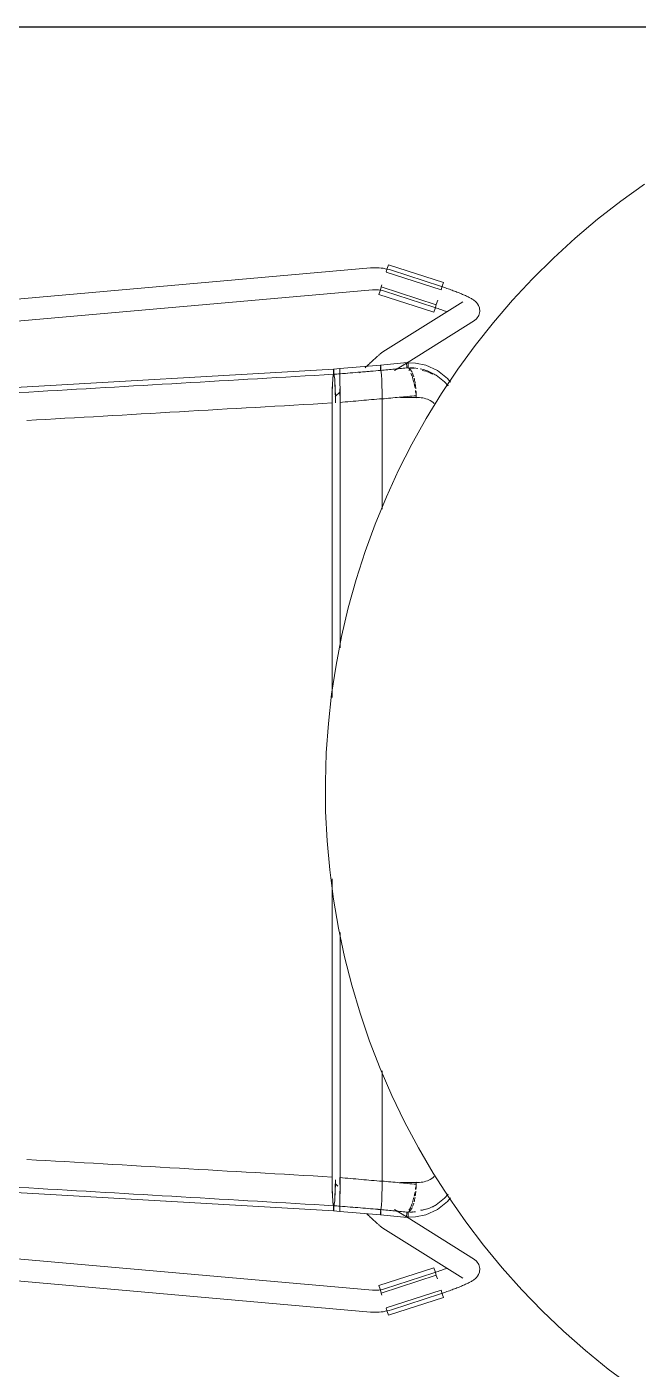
# Model space of a CAD drawing. Header units: millimetres. Extents: x 155927 to 317870, y -36033 to 97293.
# Drawn here: x 159386 to 159719, y 25224 to 25956 of the extents above; entities that cross this region are included whole.
import ezdxf

# ---------------------------------------------------------------- set-up
doc = ezdxf.new("R2010")
doc.units = ezdxf.units.MM
doc.header["$MEASUREMENT"] = 0
doc.layers.add('I-FURN', color=8, linetype='CONTINUOUS', lineweight=9)
doc.layers.add('I-WALL', color=7, linetype='CONTINUOUS', lineweight=9)

msp = doc.modelspace()

# ---------------------------------------------------------------- linework, layer by layer
at = {"layer": 'I-FURN'}
for p, q in [((159722.77, 25869.82), (159709.75, 25860.52)), ((159709.75, 25860.52), (159697.11, 25850.71)), ((159697.11, 25850.71), (159684.87, 25840.4)), ((159684.87, 25840.4), (159673.06, 25829.62)), ((159582.4, 25823.99), (159583.03, 25825.95)), ((159583.03, 25825.95), (159613.03, 25816.26)), ((159673.06, 25829.62), (159661.69, 25818.36)), ((159573.34, 25824.23), (159130.02, 25785.28)), ((159573.39, 25824.24), (159573.34, 25824.23)), ((159574.53, 25824.31), (159573.39, 25824.24)), ((159575.67, 25824.34), (159574.53, 25824.31)), ((159576.81, 25824.33), (159575.67, 25824.34)), ((159577.95, 25824.26), (159576.81, 25824.33)), ((159579.09, 25824.16), (159577.95, 25824.26)), ((159580.22, 25824), (159579.09, 25824.16)), ((159581.34, 25823.81), (159580.22, 25824)), ((159582.46, 25823.56), (159581.34, 25823.81)), ((159581.72, 25821.9), (159611.73, 25812.21)), ((159581.76, 25822.02), (159582.4, 25823.99)), ((159583.57, 25823.28), (159582.46, 25823.56)), ((159584.66, 25822.95), (159583.57, 25823.28)), ((159611.48, 25814.23), (159584.66, 25822.95)), ((159661.69, 25818.36), (159650.77, 25806.67)), ((159150.04, 25775), (159574.39, 25812.28)), ((159574.39, 25812.28), (159575.05, 25812.32)), ((159575.05, 25812.32), (159575.71, 25812.34)), ((159575.71, 25812.34), (159576.38, 25812.33)), ((159576.38, 25812.33), (159577.04, 25812.3)), ((159577.04, 25812.3), (159577.7, 25812.24)), ((159577.7, 25812.24), (159578.35, 25812.15)), ((159577.81, 25809.79), (159578.44, 25811.74)), ((159578.35, 25812.15), (159579.01, 25812.04)), ((159578.44, 25811.74), (159579.08, 25813.71)), ((159579.01, 25812.04), (159579.65, 25811.9)), ((159609.12, 25804.14), (159579.11, 25813.83)), ((159579.15, 25813.93), (159579.52, 25815.09)), ((159579.65, 25811.9), (159580.29, 25811.73)), ((159580.29, 25811.73), (159580.93, 25811.54)), ((159580.93, 25811.54), (159580.95, 25811.53)), ((159580.95, 25811.53), (159607.77, 25802.82)), ((159611.93, 25814.08), (159611.48, 25814.23)), ((159612.4, 25814.3), (159611.76, 25812.33)), ((159612.67, 25813.84), (159611.93, 25814.08)), ((159613.03, 25816.26), (159612.4, 25814.3)), ((159613.41, 25813.59), (159612.67, 25813.84)), ((159614.14, 25813.34), (159613.41, 25813.59)), ((159614.87, 25813.09), (159614.14, 25813.34)), ((159615.59, 25812.84), (159614.87, 25813.09)), ((159616.31, 25812.59), (159615.59, 25812.84)), ((159617.01, 25812.33), (159616.31, 25812.59)), ((159617.71, 25812.08), (159617.01, 25812.33)), ((159618.4, 25811.82), (159617.71, 25812.08)), ((159619.08, 25811.57), (159618.4, 25811.82)), ((159619.75, 25811.32), (159619.08, 25811.57)), ((159620.4, 25811.06), (159619.75, 25811.32)), ((159621.04, 25810.81), (159620.4, 25811.06)), ((159621.66, 25810.56), (159621.04, 25810.81)), ((159622.27, 25810.31), (159621.66, 25810.56)), ((159622.87, 25810.06), (159622.27, 25810.31)), ((159577.81, 25809.79), (159607.82, 25800.1)), ((159623.63, 25805.74), (159580.04, 25778.44)), ((159609.08, 25804.03), (159608.45, 25802.05)), ((159609.15, 25804.24), (159609.95, 25806.72)), ((159623.45, 25809.82), (159622.87, 25810.06)), ((159624.01, 25809.58), (159623.45, 25809.82)), ((159624.56, 25809.34), (159624.01, 25809.58)), ((159625.08, 25809.1), (159624.56, 25809.34)), ((159625.59, 25808.86), (159625.08, 25809.1)), ((159626.08, 25808.63), (159625.59, 25808.86)), ((159626.56, 25808.4), (159626.08, 25808.63)), ((159627.01, 25808.17), (159626.56, 25808.4)), ((159627.45, 25807.94), (159627.01, 25808.17)), ((159627.88, 25807.71), (159627.45, 25807.94)), ((159628.29, 25807.48), (159627.88, 25807.71)), ((159628.69, 25807.25), (159628.29, 25807.48)), ((159629.08, 25807), (159628.69, 25807.25)), ((159629.47, 25806.75), (159629.08, 25807)), ((159629.86, 25806.47), (159629.47, 25806.75)), ((159630.26, 25806.16), (159629.86, 25806.47)), ((159630.69, 25805.79), (159630.26, 25806.16)), ((159631.15, 25805.32), (159630.69, 25805.79)), ((159631.67, 25804.7), (159631.15, 25805.32)), ((159632.24, 25803.78), (159631.67, 25804.7)), ((159632.76, 25802.4), (159632.24, 25803.78)), ((159650.77, 25806.67), (159640.33, 25794.54)), ((159593.23, 25772.54), (159630, 25795.57)), ((159608.1, 25802.71), (159607.77, 25802.82)), ((159608.45, 25802.05), (159607.82, 25800.1)), ((159608.79, 25802.49), (159608.1, 25802.71)), ((159609.48, 25802.26), (159608.79, 25802.49)), ((159610.16, 25802.02), (159609.48, 25802.26)), ((159610.84, 25801.79), (159610.16, 25802.02)), ((159611.52, 25801.55), (159610.84, 25801.79)), ((159612.18, 25801.32), (159611.52, 25801.55)), ((159612.84, 25801.08), (159612.18, 25801.32)), ((159613.49, 25800.85), (159612.84, 25801.08)), ((159614.12, 25800.61), (159613.49, 25800.85)), ((159614.74, 25800.38), (159614.12, 25800.61)), ((159631.12, 25796.47), (159630, 25795.57)), ((159631.12, 25796.47), (159632.35, 25798.2)), ((159632.35, 25798.2), (159632.93, 25800.43)), ((159632.93, 25800.43), (159632.76, 25802.4)), ((159640.33, 25794.54), (159630.39, 25782.01)), ((159630.39, 25782.01), (159620.95, 25769.09)), ((159574.37, 25773.6), (159573.96, 25773.22)), ((159574.77, 25773.97), (159574.37, 25773.6)), ((159575.16, 25774.33), (159574.77, 25773.97)), ((159575.54, 25774.67), (159575.16, 25774.33)), ((159575.91, 25775), (159575.54, 25774.67)), ((159576.26, 25775.32), (159575.91, 25775)), ((159576.59, 25775.62), (159576.26, 25775.32)), ((159576.92, 25775.9), (159576.59, 25775.62)), ((159577.23, 25776.18), (159576.92, 25775.9)), ((159577.52, 25776.43), (159577.23, 25776.18)), ((159577.8, 25776.68), (159577.52, 25776.43)), ((159578.07, 25776.91), (159577.8, 25776.68)), ((159578.32, 25777.12), (159578.07, 25776.91)), ((159578.56, 25777.32), (159578.32, 25777.12)), ((159578.79, 25777.51), (159578.56, 25777.32)), ((159579.01, 25777.69), (159578.79, 25777.51)), ((159579.23, 25777.87), (159579.01, 25777.69)), ((159579.46, 25778.04), (159579.23, 25777.87)), ((159579.72, 25778.22), (159579.46, 25778.04)), ((159580.04, 25778.44), (159579.72, 25778.22)), ((159221.31, 25749.8), (159553.22, 25769.09)), ((159553.12, 25768.16), (159553.11, 25767.71)), ((159553.11, 25767.71), (159553.11, 25767.22)), ((159553.11, 25767.22), (159553.11, 25766.72)), ((159553.11, 25766.72), (159553.12, 25766.25)), ((159553.14, 25768.54), (159553.12, 25768.16)), ((159553.16, 25768.83), (159553.14, 25768.54)), ((159553.19, 25769.02), (159553.16, 25768.83)), ((159553.22, 25769.09), (159553.19, 25769.02)), ((159556.58, 25769.36), (159553.22, 25769.09)), ((159553.25, 25769.02), (159553.22, 25769.09)), ((159553.27, 25768.83), (159553.25, 25769.02)), ((159553.3, 25768.53), (159553.27, 25768.83)), ((159553.31, 25768.15), (159553.3, 25768.53)), ((159553.32, 25767.7), (159553.31, 25768.15)), ((159553.33, 25767.21), (159553.32, 25767.7)), ((159553.32, 25766.24), (159553.33, 25766.71)), ((159553.33, 25766.71), (159553.33, 25767.21)), ((159556.57, 25769.29), (159556.58, 25769.36)), ((159556.58, 25769.36), (159556.57, 25769.29)), ((159556.57, 25769.1), (159556.57, 25769.29)), ((159556.57, 25769.29), (159556.57, 25769.11)), ((159556.57, 25769.11), (159556.57, 25768.81)), ((159556.57, 25768.81), (159556.57, 25769.1)), ((159556.57, 25768.42), (159556.57, 25768.81)), ((159556.57, 25768.81), (159556.57, 25768.43)), ((159556.57, 25768.43), (159556.57, 25767.98)), ((159556.57, 25767.97), (159556.57, 25768.42)), ((159556.57, 25767.98), (159556.57, 25767.48)), ((159556.57, 25767.48), (159556.57, 25767.97)), ((159556.57, 25766.98), (159556.57, 25767.48)), ((159556.57, 25767.48), (159556.57, 25766.99)), ((159556.57, 25766.99), (159556.57, 25766.52)), ((159556.57, 25766.51), (159556.57, 25766.98)), ((159556.58, 25769.36), (159578.78, 25771.19)), ((159556.58, 25769.36), (159556.58, 25769.29)), ((159556.58, 25769.3), (159556.58, 25769.36)), ((159556.58, 25769.11), (159556.58, 25769.3)), ((159556.58, 25769.29), (159556.58, 25769.1)), ((159556.58, 25768.82), (159556.58, 25769.11)), ((159556.58, 25769.1), (159556.58, 25768.81)), ((159556.58, 25768.43), (159556.58, 25768.82)), ((159556.58, 25768.81), (159556.58, 25768.43)), ((159556.58, 25768.43), (159556.58, 25767.98)), ((159556.58, 25767.98), (159556.58, 25768.43)), ((159556.58, 25767.98), (159556.58, 25767.49)), ((159556.58, 25767.49), (159556.58, 25767.98)), ((159556.58, 25767.49), (159556.58, 25766.99)), ((159556.58, 25766.99), (159556.58, 25767.49)), ((159556.58, 25766.99), (159556.58, 25766.52)), ((159556.58, 25766.52), (159556.58, 25766.99)), ((159556.58, 25766.52), (159556.6, 25765.63)), ((159556.6, 25765.64), (159556.58, 25766.52)), ((159567.82, 25767.46), (159567.31, 25766.97)), ((159570.79, 25770.27), (159570.31, 25769.82)), ((159571.27, 25770.72), (159570.79, 25770.27)), ((159571.74, 25771.16), (159571.27, 25770.72)), ((159572.2, 25771.59), (159571.74, 25771.16)), ((159572.65, 25772.01), (159572.2, 25771.59)), ((159573.1, 25772.43), (159572.65, 25772.01)), ((159573.53, 25772.83), (159573.1, 25772.43)), ((159573.96, 25773.22), (159573.53, 25772.83)), ((159578.68, 25769.81), (159578.67, 25769.32)), ((159578.67, 25769.32), (159578.68, 25769.81)), ((159578.67, 25769.32), (159578.68, 25768.82)), ((159578.68, 25768.82), (159578.67, 25769.32)), ((159578.69, 25770.26), (159578.68, 25769.81)), ((159578.68, 25769.81), (159578.69, 25770.26)), ((159578.68, 25768.82), (159578.68, 25768.35)), ((159578.69, 25768.35), (159578.68, 25768.82)), ((159578.73, 25770.94), (159578.71, 25770.65)), ((159578.71, 25770.64), (159578.73, 25770.93)), ((159578.75, 25771.13), (159578.73, 25770.94)), ((159578.73, 25770.93), (159578.75, 25771.12)), ((159578.78, 25771.19), (159578.75, 25771.13)), ((159578.75, 25771.12), (159578.78, 25771.19)), ((159578.78, 25771.19), (159593.27, 25772.61)), ((159578.78, 25771.19), (159578.8, 25771.12)), ((159578.8, 25771.12), (159578.78, 25771.19)), ((159578.83, 25770.93), (159578.8, 25771.12)), ((159578.85, 25770.64), (159578.83, 25770.93)), ((159578.83, 25770.93), (159578.85, 25770.63)), ((159578.87, 25770.25), (159578.85, 25770.64)), ((159578.85, 25770.63), (159578.87, 25770.25)), ((159578.88, 25769.8), (159578.87, 25770.25)), ((159578.87, 25770.25), (159578.88, 25769.79)), ((159578.87, 25768.34), (159578.88, 25768.81)), ((159578.88, 25768.81), (159578.87, 25768.34)), ((159578.87, 25768.34), (159579.06, 25767.45)), ((159579.06, 25767.45), (159578.87, 25768.34)), ((159578.88, 25769.31), (159578.88, 25769.8)), ((159578.88, 25769.79), (159578.88, 25769.3)), ((159578.88, 25768.81), (159578.88, 25769.31)), ((159578.88, 25769.3), (159578.88, 25768.81)), ((159579.06, 25767.45), (159579.24, 25765.73)), ((159579.24, 25765.71), (159579.06, 25767.45)), ((159586.42, 25768.27), (159592.86, 25772.31)), ((159597.84, 25772.4), (159592.38, 25772.49)), ((159603.49, 25771.19), (159597.84, 25772.4)), ((159609.8, 25768.29), (159603.49, 25771.19)), ((159609.09, 25765.71), (159605.4, 25767.62)), ((159615.33, 25763.95), (159609.8, 25768.29)), ((159620.95, 25769.09), (159612.04, 25755.8)), ((159552.55, 25761.11), (159552.43, 25757.98)), ((159552.71, 25763.61), (159552.55, 25761.11)), ((159552.91, 25765.36), (159552.71, 25763.61)), ((159553.12, 25766.25), (159552.91, 25765.36)), ((159553.53, 25765.34), (159553.32, 25766.24)), ((159553.72, 25763.59), (159553.53, 25765.34)), ((159553.88, 25761.09), (159553.72, 25763.59)), ((159554.01, 25757.98), (159553.88, 25761.09)), ((159556.53, 25761.37), (159556.54, 25763.87)), ((159556.54, 25763.87), (159556.53, 25761.37)), ((159556.54, 25763.87), (159556.55, 25765.62)), ((159556.55, 25765.62), (159556.54, 25763.87)), ((159556.61, 25763.89), (159556.6, 25765.64)), ((159556.6, 25765.63), (159556.61, 25763.89)), ((159556.62, 25761.39), (159556.61, 25763.89)), ((159556.61, 25763.88), (159556.62, 25761.39)), ((159556.63, 25758.25), (159556.62, 25761.39)), ((159556.62, 25761.38), (159556.63, 25758.25)), ((159579.24, 25765.71), (159579.39, 25763.27)), ((159579.39, 25763.23), (159579.24, 25765.71)), ((159579.39, 25763.24), (159579.51, 25760.2)), ((159579.51, 25760.13), (159579.39, 25763.23)), ((159579.51, 25760.14), (159579.58, 25756.7)), ((159579.58, 25756.7), (159579.51, 25760.13)), ((159613.66, 25762.21), (159609.09, 25765.71)), ((159615.61, 25759.88), (159613.66, 25762.21)), ((159616.96, 25761.91), (159615.33, 25763.95)), ((159552.35, 25754.42), (159552.32, 25750.63)), ((159552.43, 25757.98), (159552.35, 25754.42)), ((159556.64, 25756.69), (159553.96, 25754.12)), ((159554.08, 25754.43), (159554.01, 25757.98)), ((159554.11, 25750.74), (159554.08, 25754.43)), ((159556.52, 25758.25), (159556.52, 25754.69)), ((159556.52, 25754.69), (159556.52, 25758.24)), ((159556.63, 25758.25), (159556.64, 25754.69)), ((159556.64, 25754.69), (159556.63, 25758.25)), ((159556.64, 25750.9), (159556.64, 25754.69)), ((159556.64, 25754.68), (159556.64, 25750.9)), ((159579.61, 25752.84), (159579.58, 25756.6)), ((159579.58, 25756.6), (159579.61, 25752.96)), ((159579.61, 25692.72), (159579.61, 25752.84)), ((159579.61, 25752.84), (159579.61, 25692.72)), ((159599.4, 25753.55), (159589.65, 25753.55)), ((159598.16, 25754.54), (159598.16, 25753.49)), ((159612.04, 25755.8), (159603.67, 25742.17)), ((159552.32, 25750.63), (159552.32, 25590.06)), ((159552.32, 25590.06), (159552.32, 25750.63)), ((159556.64, 25750.9), (159556.64, 25617.16)), ((159556.64, 25617.16), (159556.64, 25750.9)), ((159603.67, 25742.17), (159595.84, 25728.21)), ((159595.84, 25728.21), (159588.59, 25713.95)), ((159588.59, 25713.95), (159581.91, 25699.42)), ((159581.91, 25699.42), (159575.81, 25684.62)), ((159575.81, 25684.62), (159570.31, 25669.6)), ((159570.31, 25669.6), (159565.42, 25654.37)), ((159565.42, 25654.37), (159561.14, 25638.95)), ((159561.14, 25638.95), (159557.48, 25623.38)), ((159557.48, 25623.38), (159554.45, 25607.67)), ((159554.45, 25607.67), (159552.04, 25591.85)), ((159552.04, 25591.85), (159550.28, 25575.95)), ((159550.28, 25575.95), (159549.14, 25559.99)), ((159549.14, 25559.99), (159548.65, 25544)), ((159548.65, 25544), (159548.8, 25528)), ((159548.8, 25528), (159549.59, 25512.02)), ((159549.59, 25512.02), (159551.01, 25496.09)), ((159551.01, 25496.09), (159553.07, 25480.22)), ((159552.32, 25491.33), (159552.32, 25328.73)), ((159552.32, 25328.73), (159552.32, 25491.33)), ((159553.07, 25480.22), (159555.77, 25464.45)), ((159555.77, 25464.45), (159559.09, 25448.8)), ((159556.64, 25462.1), (159556.64, 25328.47)), ((159556.64, 25328.47), (159556.64, 25462.1)), ((159559.09, 25448.8), (159563.03, 25433.3)), ((159563.03, 25433.3), (159567.6, 25417.96)), ((159567.6, 25417.96), (159572.77, 25402.82)), ((159572.77, 25402.82), (159578.54, 25387.9)), ((159578.54, 25387.9), (159584.91, 25373.22)), ((159579.61, 25326.52), (159579.61, 25386.64)), ((159579.61, 25386.64), (159579.61, 25326.4)), ((159584.91, 25373.22), (159591.86, 25358.81)), ((159591.86, 25358.81), (159599.37, 25344.69)), ((159599.37, 25344.69), (159607.45, 25330.88)), ((159221.31, 25329.56), (159553.22, 25310.28)), ((159552.32, 25328.73), (159552.35, 25324.95)), ((159556.52, 25324.67), (159556.51, 25328.45)), ((159556.51, 25328.45), (159556.52, 25324.67)), ((159556.64, 25328.47), (159556.64, 25324.68)), ((159556.64, 25324.68), (159556.64, 25328.47)), ((159607.45, 25330.88), (159616.07, 25317.4)), ((159552.35, 25324.95), (159552.43, 25321.38)), ((159552.43, 25321.38), (159552.55, 25318.25)), ((159553.88, 25318.27), (159554.01, 25321.39)), ((159553.96, 25325.24), (159555.49, 25323.77)), ((159554.01, 25321.39), (159554.08, 25324.94)), ((159554.08, 25324.94), (159554.11, 25327.19)), ((159556.53, 25318), (159556.52, 25321.12)), ((159556.52, 25321.12), (159556.53, 25317.99)), ((159556.63, 25321.11), (159556.62, 25317.98)), ((159556.62, 25317.98), (159556.63, 25321.11)), ((159556.64, 25324.68), (159556.63, 25321.11)), ((159556.63, 25321.11), (159556.64, 25324.68)), ((159579.58, 25322.67), (159579.51, 25319.22)), ((159579.51, 25319.23), (159579.58, 25322.66)), ((159579.58, 25322.76), (159579.61, 25326.52)), ((159579.61, 25326.4), (159579.58, 25322.76)), ((159589.65, 25325.82), (159599.4, 25325.82)), ((159598.16, 25325.87), (159598.16, 25324.82)), ((159552.55, 25318.25), (159552.71, 25315.75)), ((159552.71, 25315.75), (159552.91, 25314)), ((159552.91, 25314), (159553.12, 25313.11)), ((159553.12, 25313.11), (159553.11, 25312.64)), ((159553.32, 25313.12), (159553.53, 25314.02)), ((159553.33, 25312.65), (159553.32, 25313.12)), ((159553.53, 25314.02), (159553.72, 25315.77)), ((159553.72, 25315.77), (159553.88, 25318.27)), ((159556.54, 25315.5), (159556.53, 25318)), ((159556.53, 25317.99), (159556.54, 25315.49)), ((159556.55, 25313.75), (159556.54, 25315.5)), ((159556.54, 25315.49), (159556.55, 25313.74)), ((159556.57, 25312.38), (159556.57, 25312.85)), ((159556.57, 25312.85), (159556.57, 25312.38)), ((159556.6, 25313.73), (159556.58, 25312.84)), ((159556.58, 25312.84), (159556.6, 25313.73)), ((159556.58, 25312.84), (159556.58, 25312.37)), ((159556.58, 25312.37), (159556.58, 25312.84)), ((159556.61, 25315.47), (159556.6, 25313.73)), ((159556.6, 25313.73), (159556.61, 25315.47)), ((159556.62, 25317.98), (159556.61, 25315.48)), ((159556.61, 25315.47), (159556.62, 25317.98)), ((159579.06, 25311.91), (159579.24, 25313.65)), ((159579.24, 25313.63), (159579.06, 25311.91)), ((159579.24, 25313.65), (159579.39, 25316.13)), ((159579.39, 25316.09), (159579.24, 25313.65)), ((159579.39, 25316.13), (159579.51, 25319.23)), ((159579.51, 25319.16), (159579.39, 25316.13)), ((159609.09, 25313.65), (159605.4, 25311.74)), ((159613.66, 25317.15), (159609.09, 25313.65)), ((159615.33, 25315.41), (159609.8, 25311.08)), ((159615.63, 25319.49), (159613.66, 25317.15)), ((159616.97, 25317.47), (159615.33, 25315.41)), ((159616.07, 25317.4), (159625.23, 25304.28)), ((159553.11, 25312.64), (159553.11, 25312.14)), ((159553.11, 25312.14), (159553.11, 25311.65)), ((159553.11, 25311.65), (159553.12, 25311.2)), ((159553.12, 25311.2), (159553.14, 25310.82)), ((159553.14, 25310.82), (159553.16, 25310.53)), ((159553.16, 25310.53), (159553.19, 25310.34)), ((159553.19, 25310.34), (159553.22, 25310.28)), ((159553.22, 25310.28), (159553.25, 25310.34)), ((159556.58, 25310), (159553.22, 25310.27)), ((159553.25, 25310.34), (159553.27, 25310.53)), ((159553.27, 25310.53), (159553.3, 25310.83)), ((159553.3, 25310.83), (159553.31, 25311.21)), ((159553.31, 25311.21), (159553.32, 25311.66)), ((159553.32, 25311.66), (159553.33, 25312.15)), ((159553.33, 25312.15), (159553.33, 25312.65)), ((159556.57, 25311.88), (159556.57, 25312.38)), ((159556.57, 25312.38), (159556.57, 25311.88)), ((159556.57, 25311.39), (159556.57, 25311.88)), ((159556.57, 25311.88), (159556.57, 25311.39)), ((159556.57, 25310.94), (159556.57, 25311.39)), ((159556.57, 25311.39), (159556.57, 25310.94)), ((159556.57, 25310.56), (159556.57, 25310.94)), ((159556.57, 25310.94), (159556.57, 25310.55)), ((159556.58, 25310), (159556.57, 25310.07)), ((159556.57, 25310.07), (159556.58, 25310)), ((159556.58, 25312.37), (159556.58, 25311.87)), ((159556.58, 25311.87), (159556.58, 25312.37)), ((159556.58, 25311.87), (159556.58, 25311.38)), ((159556.58, 25311.38), (159556.58, 25311.87)), ((159556.58, 25311.38), (159556.58, 25310.93)), ((159556.58, 25310.93), (159556.58, 25311.38)), ((159556.58, 25310.93), (159556.58, 25310.55)), ((159556.58, 25310.55), (159556.58, 25310.93)), ((159556.58, 25310.55), (159556.58, 25310.26)), ((159556.58, 25310.25), (159556.58, 25310.55)), ((159556.58, 25310.07), (159556.58, 25310)), ((159556.58, 25310), (159556.58, 25310.07)), ((159556.58, 25310), (159578.78, 25308.18)), ((159571.74, 25308.2), (159571.27, 25308.64)), ((159572.2, 25307.77), (159571.74, 25308.2)), ((159572.65, 25307.35), (159572.2, 25307.77)), ((159573.1, 25306.93), (159572.65, 25307.35)), ((159573.53, 25306.53), (159573.1, 25306.93)), ((159573.96, 25306.14), (159573.53, 25306.53)), ((159574.37, 25305.76), (159573.96, 25306.14)), ((159574.77, 25305.39), (159574.37, 25305.76)), ((159575.16, 25305.04), (159574.77, 25305.39)), ((159578.67, 25310.04), (159578.68, 25309.55)), ((159578.68, 25309.55), (159578.67, 25310.04)), ((159578.68, 25311.01), (159578.68, 25310.54)), ((159578.68, 25310.54), (159578.69, 25311.01)), ((159578.68, 25309.55), (159578.69, 25309.1)), ((159578.69, 25309.1), (159578.68, 25309.55)), ((159578.69, 25309.1), (159578.71, 25308.72)), ((159578.71, 25308.72), (159578.69, 25309.1)), ((159578.71, 25308.72), (159578.73, 25308.42)), ((159578.73, 25308.43), (159578.71, 25308.72)), ((159578.75, 25308.24), (159578.73, 25308.43)), ((159578.73, 25308.42), (159578.75, 25308.24)), ((159578.75, 25308.24), (159578.78, 25308.17)), ((159578.78, 25308.18), (159578.75, 25308.24)), ((159578.8, 25308.25), (159578.78, 25308.18)), ((159578.78, 25308.17), (159578.8, 25308.24)), ((159578.78, 25308.17), (159593.27, 25306.75)), ((159578.8, 25308.24), (159578.83, 25308.43)), ((159578.83, 25308.43), (159578.85, 25308.73)), ((159578.85, 25308.73), (159578.83, 25308.44)), ((159578.87, 25309.12), (159578.85, 25308.73)), ((159578.85, 25308.73), (159578.87, 25309.11)), ((159579.06, 25311.91), (159578.87, 25311.03)), ((159578.87, 25311.02), (159579.06, 25311.91)), ((159578.87, 25311.03), (159578.88, 25310.56)), ((159578.88, 25310.55), (159578.87, 25311.02)), ((159578.88, 25309.57), (159578.87, 25309.12)), ((159578.87, 25309.11), (159578.88, 25309.56)), ((159578.88, 25310.56), (159578.88, 25310.06)), ((159578.88, 25310.05), (159578.88, 25310.55)), ((159578.88, 25310.06), (159578.88, 25309.57)), ((159578.88, 25309.56), (159578.88, 25310.05)), ((159592.86, 25307.05), (159586.42, 25311.09)), ((159597.84, 25306.96), (159592.38, 25306.87)), ((159630, 25283.79), (159593.23, 25306.82)), ((159603.49, 25308.18), (159597.84, 25306.96)), ((159609.8, 25311.08), (159603.49, 25308.18)), ((159574.39, 25267.09), (159149.89, 25304.38)), ((159575.54, 25304.69), (159575.16, 25305.04)), ((159575.91, 25304.36), (159575.54, 25304.69)), ((159576.26, 25304.05), (159575.91, 25304.36)), ((159576.59, 25303.75), (159576.26, 25304.05)), ((159576.92, 25303.46), (159576.59, 25303.75)), ((159577.23, 25303.19), (159576.92, 25303.46)), ((159577.52, 25302.93), (159577.23, 25303.19)), ((159577.8, 25302.68), (159577.52, 25302.93)), ((159578.07, 25302.46), (159577.8, 25302.68)), ((159578.32, 25302.24), (159578.07, 25302.46)), ((159578.56, 25302.04), (159578.32, 25302.24)), ((159578.79, 25301.85), (159578.56, 25302.04)), ((159579.01, 25301.67), (159578.79, 25301.85)), ((159579.23, 25301.5), (159579.01, 25301.67)), ((159579.46, 25301.32), (159579.23, 25301.5)), ((159579.72, 25301.14), (159579.46, 25301.32)), ((159580.04, 25300.92), (159579.72, 25301.14)), ((159580.04, 25300.92), (159623.63, 25273.62)), ((159625.23, 25304.28), (159634.9, 25291.54)), ((159130.02, 25294.08), (159573.34, 25255.13)), ((159634.9, 25291.54), (159645.08, 25279.19)), ((159631.12, 25282.89), (159630, 25283.79)), ((159607.82, 25279.26), (159577.81, 25269.57)), ((159607.77, 25276.54), (159580.96, 25267.83)), ((159608.1, 25276.65), (159607.77, 25276.54)), ((159607.82, 25279.26), (159608.45, 25277.31)), ((159608.79, 25276.88), (159608.1, 25276.65)), ((159608.45, 25277.31), (159609.08, 25275.34)), ((159609.48, 25277.11), (159608.79, 25276.88)), ((159610.16, 25277.34), (159609.48, 25277.11)), ((159610.84, 25277.57), (159610.16, 25277.34)), ((159611.52, 25277.81), (159610.84, 25277.57)), ((159612.18, 25278.04), (159611.52, 25277.81)), ((159612.84, 25278.28), (159612.18, 25278.04)), ((159613.49, 25278.51), (159612.84, 25278.28)), ((159614.12, 25278.75), (159613.49, 25278.51)), ((159614.74, 25278.98), (159614.12, 25278.75)), ((159631.12, 25282.89), (159632.35, 25281.16)), ((159632.76, 25276.96), (159632.24, 25275.58)), ((159632.35, 25281.16), (159632.93, 25278.94)), ((159632.93, 25278.94), (159632.76, 25276.96)), ((159645.08, 25279.19), (159655.74, 25267.26)), ((159578.44, 25267.62), (159577.81, 25269.57)), ((159579.11, 25265.53), (159609.12, 25275.22)), ((159609.77, 25273.21), (159609.15, 25275.12)), ((159621.66, 25268.8), (159621.04, 25268.55)), ((159622.27, 25269.05), (159621.66, 25268.8)), ((159622.87, 25269.3), (159622.27, 25269.05)), ((159623.45, 25269.54), (159622.87, 25269.3)), ((159624.01, 25269.79), (159623.45, 25269.54)), ((159624.56, 25270.03), (159624.01, 25269.79)), ((159625.08, 25270.26), (159624.56, 25270.03)), ((159625.59, 25270.5), (159625.08, 25270.26)), ((159626.08, 25270.73), (159625.59, 25270.5)), ((159626.56, 25270.96), (159626.08, 25270.73)), ((159627.01, 25271.19), (159626.56, 25270.96)), ((159627.45, 25271.42), (159627.01, 25271.19)), ((159627.88, 25271.65), (159627.45, 25271.42)), ((159628.29, 25271.88), (159627.88, 25271.65)), ((159628.69, 25272.12), (159628.29, 25271.88)), ((159629.08, 25272.36), (159628.69, 25272.12)), ((159629.47, 25272.62), (159629.08, 25272.36)), ((159629.86, 25272.89), (159629.47, 25272.62)), ((159630.26, 25273.21), (159629.86, 25272.89)), ((159630.69, 25273.57), (159630.26, 25273.21)), ((159631.15, 25274.04), (159630.69, 25273.57)), ((159631.67, 25274.67), (159631.15, 25274.04)), ((159632.24, 25275.58), (159631.67, 25274.67)), ((159574.42, 25267.08), (159574.39, 25267.08)), ((159575.08, 25267.04), (159574.42, 25267.08)), ((159575.74, 25267.02), (159575.08, 25267.04)), ((159576.41, 25267.03), (159575.74, 25267.02)), ((159577.07, 25267.07), (159576.41, 25267.03)), ((159577.73, 25267.13), (159577.07, 25267.07)), ((159578.38, 25267.22), (159577.73, 25267.13)), ((159579.03, 25267.33), (159578.38, 25267.22)), ((159579.08, 25265.65), (159578.44, 25267.62)), ((159579.68, 25267.47), (159579.03, 25267.33)), ((159579.52, 25264.27), (159579.15, 25265.43)), ((159580.32, 25267.64), (159579.68, 25267.47)), ((159580.96, 25267.83), (159580.32, 25267.64)), ((159611.73, 25267.15), (159581.72, 25257.46)), ((159613.03, 25263.11), (159583.03, 25253.42)), ((159584.66, 25256.42), (159611.48, 25265.13)), ((159611.93, 25265.28), (159611.48, 25265.13)), ((159611.76, 25267.03), (159612.4, 25265.06)), ((159612.67, 25265.52), (159611.93, 25265.28)), ((159612.4, 25265.06), (159613.03, 25263.11)), ((159613.41, 25265.77), (159612.67, 25265.52)), ((159614.14, 25266.02), (159613.41, 25265.77)), ((159614.87, 25266.27), (159614.14, 25266.02)), ((159615.59, 25266.52), (159614.87, 25266.27)), ((159616.31, 25266.77), (159615.59, 25266.52)), ((159617.01, 25267.03), (159616.31, 25266.77)), ((159617.71, 25267.28), (159617.01, 25267.03)), ((159618.4, 25267.54), (159617.71, 25267.28)), ((159619.08, 25267.79), (159618.4, 25267.54)), ((159619.75, 25268.05), (159619.08, 25267.79)), ((159620.4, 25268.3), (159619.75, 25268.05)), ((159621.04, 25268.55), (159620.4, 25268.3)), ((159655.74, 25267.26), (159666.86, 25255.76)), ((159573.34, 25255.13), (159574.48, 25255.05)), ((159574.48, 25255.05), (159575.62, 25255.02)), ((159575.62, 25255.02), (159576.76, 25255.04)), ((159576.76, 25255.04), (159577.91, 25255.09)), ((159577.91, 25255.09), (159579.04, 25255.2)), ((159579.04, 25255.2), (159580.17, 25255.35)), ((159580.17, 25255.35), (159581.3, 25255.55)), ((159581.3, 25255.55), (159582.42, 25255.79)), ((159582.4, 25255.37), (159581.76, 25257.34)), ((159583.03, 25253.42), (159582.4, 25255.37)), ((159582.42, 25255.79), (159583.52, 25256.07)), ((159583.52, 25256.07), (159584.62, 25256.4)), ((159584.62, 25256.4), (159584.66, 25256.42)), ((159666.86, 25255.76), (159678.44, 25244.72)), ((159678.44, 25244.72), (159690.45, 25234.16)), ((159690.45, 25234.16), (159702.88, 25224.08)), ((159702.88, 25224.08), (159715.7, 25214.5))]:
    msp.add_line(p, q, dxfattribs=at)
for points, knots in [([(159553.12, 25766.25), (159553.11, 25766.48), (159553.1, 25766.97), (159553.11, 25767.6), (159553.12, 25768.06), (159553.13, 25768.47), (159553.17, 25768.93), (159553.2, 25769.09), (159553.22, 25769.09)], [-1, -1, -1, -1, -0.90625, -0.8125, -0.765625, -0.71875, -0.625, -0.501507, -0.501507, -0.501507, -0.501507]), ([(159553.22, 25769.09), (159553.24, 25769.09), (159553.27, 25768.95), (159553.3, 25768.55), (159553.31, 25768.17), (159553.33, 25767.71), (159553.33, 25767.21), (159553.33, 25766.71), (159553.32, 25766.39), (159553.32, 25766.24)], [-0.5, -0.5, -0.5, -0.5, -0.375, -0.3125, -0.25, -0.1875, -0.125, -0.0625, 0, 0, 0, 0]), ([(159572.57, 25767.84), (159570.93, 25767.71), (159565.72, 25767.27), (159560.5, 25766.84), (159556.93, 25766.55)], [0.2766114, 0.2766114, 0.2766114, 0.2766114, 0.5, 0.9835276, 0.9835276, 0.9835276, 0.9835276]), ([(159593.09, 25769.67), (159593.1, 25769.89), (159593.1, 25770.38), (159593.01, 25771.13), (159592.86, 25771.8), (159592.68, 25772.23), (159592.57, 25772.39), (159592.52, 25772.43)], [-1, -1, -1, -1, -0.90625, -0.8125, -0.71875, -0.625, -0.5625, -0.5625, -0.5625, -0.5625]), ([(159593.42, 25772.56), (159593.44, 25772.55), (159593.49, 25772.5), (159593.56, 25772.39), (159593.66, 25772.2), (159593.77, 25771.88), (159593.84, 25771.48), (159593.87, 25771.13), (159593.89, 25770.75), (159593.89, 25770.31), (159593.85, 25769.95), (159593.83, 25769.77)], [0.5555556, 0.5555556, 0.5555556, 0.5555556, 0.5833333, 0.6180556, 0.6527778, 0.7222222, 0.7916667, 0.8263889, 0.8611111, 0.9305556, 1, 1, 1, 1]), ([(159593.83, 25769.77), (159594.22, 25769.63), (159594.96, 25769.07), (159595.66, 25767.94), (159595.98, 25767.25)], [0, 0, 0, 0, 0.1666667, 0.3309695, 0.3309695, 0.3309695, 0.3309695]), ([(159600.4, 25769.19), (159602.52, 25768.76), (159605.6, 25767.75), (159608.36, 25766.11), (159609.23, 25765.52)], [0.1763318, 0.1763318, 0.1763318, 0.1763318, 0.3333333, 0.408557, 0.408557, 0.408557, 0.408557]), ([(159607.17, 25766.24), (159606.58, 25766.58), (159604.73, 25767.61), (159602.75, 25768.1), (159601.37, 25768.33)], [0.6175454, 0.6175454, 0.6175454, 0.6175454, 0.6666667, 0.7702374, 0.7702374, 0.7702374, 0.7702374]), ([(159552.32, 25750.63), (159552.32, 25751.91), (159552.34, 25754.46), (159552.42, 25758.06), (159552.54, 25761.23), (159552.76, 25764.59), (159552.97, 25765.97), (159553.12, 25766.25)], [-1, -1, -1, -1, -0.833333, -0.666667, -0.5, -0.333333, 0, 0, 0, 0]), ([(159553.32, 25766.24), (159553.46, 25765.95), (159553.67, 25764.56), (159553.89, 25761.21), (159554.01, 25758.05), (159554.09, 25754.49), (159554.11, 25751.99), (159554.11, 25750.74)], [-1, -1, -1, -1, -0.6666667, -0.5, -0.3333333, -0.1666667, -0.003964, -0.003964, -0.003964, -0.003964]), ([(159597.48, 25759.06), (159597.36, 25759.75), (159597.22, 25760.47), (159597.06, 25761.2), (159597.05, 25761.27)], [-0.7589709, -0.7589709, -0.7589709, -0.7589709, -0.6666667, -0.6570948, -0.6570948, -0.6570948, -0.6570948]), ([(159597.06, 25764.12), (159597.25, 25763.38), (159597.44, 25762.43), (159597.61, 25761.43), (159597.64, 25761.28)], [0.5392675, 0.5392675, 0.5392675, 0.5392675, 0.6666667, 0.6900545, 0.6900545, 0.6900545, 0.6900545]), ([(159598.16, 25753.49), (159600.55, 25753.71), (159604.15, 25753.08), (159607.15, 25751.15), (159608.05, 25750.38)], [0, 0, 0, 0, 0.3333333, 0.5, 0.5, 0.5, 0.5]), ([(159553.12, 25313.11), (159552.97, 25313.39), (159552.76, 25314.77), (159552.54, 25318.13), (159552.42, 25321.3), (159552.34, 25324.9), (159552.32, 25327.45), (159552.32, 25328.73)], [-1, -1, -1, -1, -0.666667, -0.5, -0.333333, -0.166667, 0, 0, 0, 0]), ([(159579.61, 25326.4), (159575.79, 25326.75), (159568.13, 25327.43), (159560.47, 25328.12), (159556.64, 25328.47)], [0.0000373, 0.0000373, 0.0000373, 0.0000373, 0.5, 1, 1, 1, 1]), ([(159608.05, 25328.98), (159607.15, 25328.22), (159604.15, 25326.29), (159600.55, 25325.66), (159598.16, 25325.87)], [0.5, 0.5, 0.5, 0.5, 0.6666667, 1, 1, 1, 1]), ([(159554.11, 25327.19), (159554.1, 25325.17), (159554.04, 25321.94), (159553.89, 25318.15), (159553.67, 25314.8), (159553.46, 25313.41), (159553.32, 25313.12)], [-0.9335619, -0.9335619, -0.9335619, -0.9335619, -0.6666667, -0.5, -0.3333333, 0, 0, 0, 0]), ([(159553.22, 25310.27), (159553.2, 25310.27), (159553.17, 25310.41), (159553.14, 25310.8), (159553.12, 25311.19), (159553.11, 25311.64), (159553.11, 25312.14), (159553.11, 25312.64), (159553.11, 25312.96), (159553.12, 25313.11)], [-0.498493, -0.498493, -0.498493, -0.498493, -0.375, -0.3125, -0.25, -0.1875, -0.125, -0.0625, 0, 0, 0, 0]), ([(159594.18, 25310.6), (159594.54, 25311.06), (159595.22, 25312.18), (159595.82, 25313.8), (159596.08, 25314.62)], [-0.8333333, -0.8333333, -0.8333333, -0.8333333, -0.6666667, -0.5255973, -0.5255973, -0.5255973, -0.5255973]), ([(159609.07, 25313.66), (159608.25, 25313.14), (159605.52, 25311.56), (159602.54, 25310.96), (159600.44, 25310.68)], [-0.4024189, -0.4024189, -0.4024189, -0.4024189, -0.3333333, -0.1789981, -0.1789981, -0.1789981, -0.1789981]), ([(159593.83, 25309.59), (159593.85, 25309.45), (159593.88, 25309.16), (159593.89, 25308.74), (159593.88, 25308.36), (159593.86, 25308.07), (159593.83, 25307.8), (159593.78, 25307.55), (159593.71, 25307.33), (159593.65, 25307.13), (159593.55, 25306.94), (159593.46, 25306.83), (159593.42, 25306.8)], [0, 0, 0, 0, 0.0555556, 0.1111111, 0.1666667, 0.1944444, 0.2222222, 0.2777778, 0.3055556, 0.3333333, 0.3888889, 0.4444444, 0.4444444, 0.4444444, 0.4444444])]:
    msp.add_open_spline(points, degree=3, knots=knots, dxfattribs=at)
for points in [[(159553.12, 25766.25), (159553.7, 25766.3), (159554.85, 25766.39), (159556.01, 25766.48), (159556.58, 25766.52)], [(159553.32, 25766.24), (159553.86, 25766.29), (159554.94, 25766.38), (159556.03, 25766.47), (159556.57, 25766.51)], [(159578.87, 25768.34), (159575.16, 25768.03), (159567.74, 25767.43), (159560.3, 25766.83), (159556.58, 25766.52)], [(159578.87, 25768.34), (159581.4, 25768.58), (159586.43, 25769.06), (159591.38, 25769.54), (159593.83, 25769.77)], [(159578.87, 25768.37), (159581.18, 25768.6), (159583.5, 25768.83), (159585.77, 25769.06)], [(159594.53, 25768.28), (159594.41, 25768.45), (159594.3, 25768.59), (159594.18, 25768.71)], [(159594.58, 25769.74), (159596.1, 25769.77), (159597.63, 25769.67), (159599.13, 25769.45)], [(159597.34, 25769.54), (159596.45, 25769.65), (159595.55, 25769.67), (159594.65, 25769.67)], [(159596.1, 25764.76), (159595.83, 25765.58), (159595.55, 25766.39), (159595.25, 25766.94)], [(159596.19, 25766.78), (159596.44, 25766.19), (159596.67, 25765.53), (159596.88, 25764.79)], [(159553.12, 25766.25), (159497.71, 25763.03), (159386.95, 25756.59), (159276.36, 25750.15), (159221.12, 25746.93)], [(159596.95, 25761.72), (159596.73, 25762.65), (159596.5, 25763.59), (159596.25, 25764.44)], [(159597.69, 25760.89), (159597.82, 25760.04), (159597.93, 25759.17), (159597.99, 25758.25)], [(159614.49, 25761.28), (159614.9, 25760.85), (159615.29, 25760.4), (159615.66, 25759.94)], [(159556.64, 25750.9), (159560.47, 25751.24), (159564.3, 25751.58), (159568.13, 25751.93)], [(159568.13, 25751.93), (159571.96, 25752.27), (159575.79, 25752.62), (159579.61, 25752.96)], [(159579.61, 25752.84), (159582.74, 25753.15), (159588.99, 25753.74), (159595.13, 25754.28), (159598.16, 25754.54)], [(159597.92, 25755.95), (159597.87, 25756.43), (159597.81, 25756.9), (159597.74, 25757.36)], [(159598.06, 25757.32), (159598.12, 25756.41), (159598.15, 25755.49), (159598.16, 25754.54)], [(159598.16, 25753.49), (159598.67, 25753.54), (159599.17, 25753.56), (159599.68, 25753.55)], [(159385.83, 25741.05), (159441.29, 25744.24), (159496.8, 25747.44), (159552.32, 25750.63)], [(159552.32, 25328.73), (159496.8, 25331.93), (159441.27, 25335.12), (159385.83, 25338.32)], [(159553.12, 25313.11), (159497.71, 25316.33), (159386.95, 25322.77), (159276.36, 25329.21), (159221.12, 25332.43)], [(159579.61, 25326.52), (159582.74, 25326.22), (159588.99, 25325.63), (159595.13, 25325.08), (159598.16, 25324.82)], [(159597.09, 25318.3), (159597.23, 25318.94), (159597.37, 25319.61), (159597.49, 25320.29)], [(159597.99, 25321.1), (159597.92, 25320.2), (159597.82, 25319.32), (159597.69, 25318.47)], [(159597.74, 25321.99), (159597.81, 25322.46), (159597.86, 25322.93), (159597.91, 25323.41)], [(159598.16, 25324.82), (159598.15, 25323.87), (159598.12, 25322.94), (159598.06, 25322.03)], [(159599.68, 25325.82), (159599.17, 25325.81), (159598.67, 25325.83), (159598.16, 25325.87)], [(159553.12, 25313.11), (159553.7, 25313.07), (159554.85, 25312.98), (159556.01, 25312.89), (159556.58, 25312.84)], [(159553.32, 25313.12), (159553.33, 25312.52), (159553.33, 25311.02), (159553.26, 25310.27), (159553.22, 25310.27)], [(159553.32, 25313.12), (159553.86, 25313.07), (159554.94, 25312.98), (159556.03, 25312.89), (159556.57, 25312.85)], [(159578.87, 25311.03), (159575.16, 25311.33), (159567.74, 25311.93), (159560.3, 25312.54), (159556.58, 25312.84)], [(159596.88, 25314.57), (159596.67, 25313.84), (159596.44, 25313.2), (159596.19, 25312.6)], [(159596.24, 25315.04), (159596.5, 25315.84), (159596.72, 25316.72), (159596.94, 25317.64)], [(159597.56, 25317.62), (159597.41, 25316.78), (159597.25, 25315.97), (159597.06, 25315.23)], [(159564.12, 25312.22), (159563.71, 25312.25), (159563.3, 25312.29), (159562.89, 25312.32)], [(159578.69, 25311.01), (159575.04, 25311.32), (159571.39, 25311.62), (159567.74, 25311.92)], [(159578.68, 25311.01), (159581.06, 25310.78), (159583.42, 25310.54), (159585.77, 25310.31)], [(159578.87, 25311.02), (159581.4, 25310.78), (159586.43, 25310.31), (159591.38, 25309.83), (159593.83, 25309.59)], [(159592.52, 25306.93), (159592.57, 25306.98), (159592.66, 25307.1), (159592.79, 25307.39), (159592.91, 25307.78), (159593, 25308.24), (159593.07, 25308.73), (159593.1, 25309.23), (159593.1, 25309.54), (159593.09, 25309.69)], [(159595.99, 25312.14), (159595.67, 25311.44), (159594.97, 25310.3), (159594.22, 25309.73), (159593.83, 25309.59)], [(159597.82, 25309.76), (159596.75, 25309.65), (159595.66, 25309.65), (159594.57, 25309.66)], [(159594.65, 25309.63), (159595.31, 25309.64), (159595.96, 25309.68), (159596.6, 25309.74)], [(159601.07, 25310.56), (159601.8, 25310.76), (159602.51, 25310.99), (159603.22, 25311.26)]]:
    msp.add_open_spline(points, degree=3, dxfattribs=at)
at = {"layer": 'I-WALL', "lineweight": 30}
msp.add_line((157247.81, 25955.61), (161148.83, 25955.61), dxfattribs=at)

doc.saveas('drawing.dxf')
